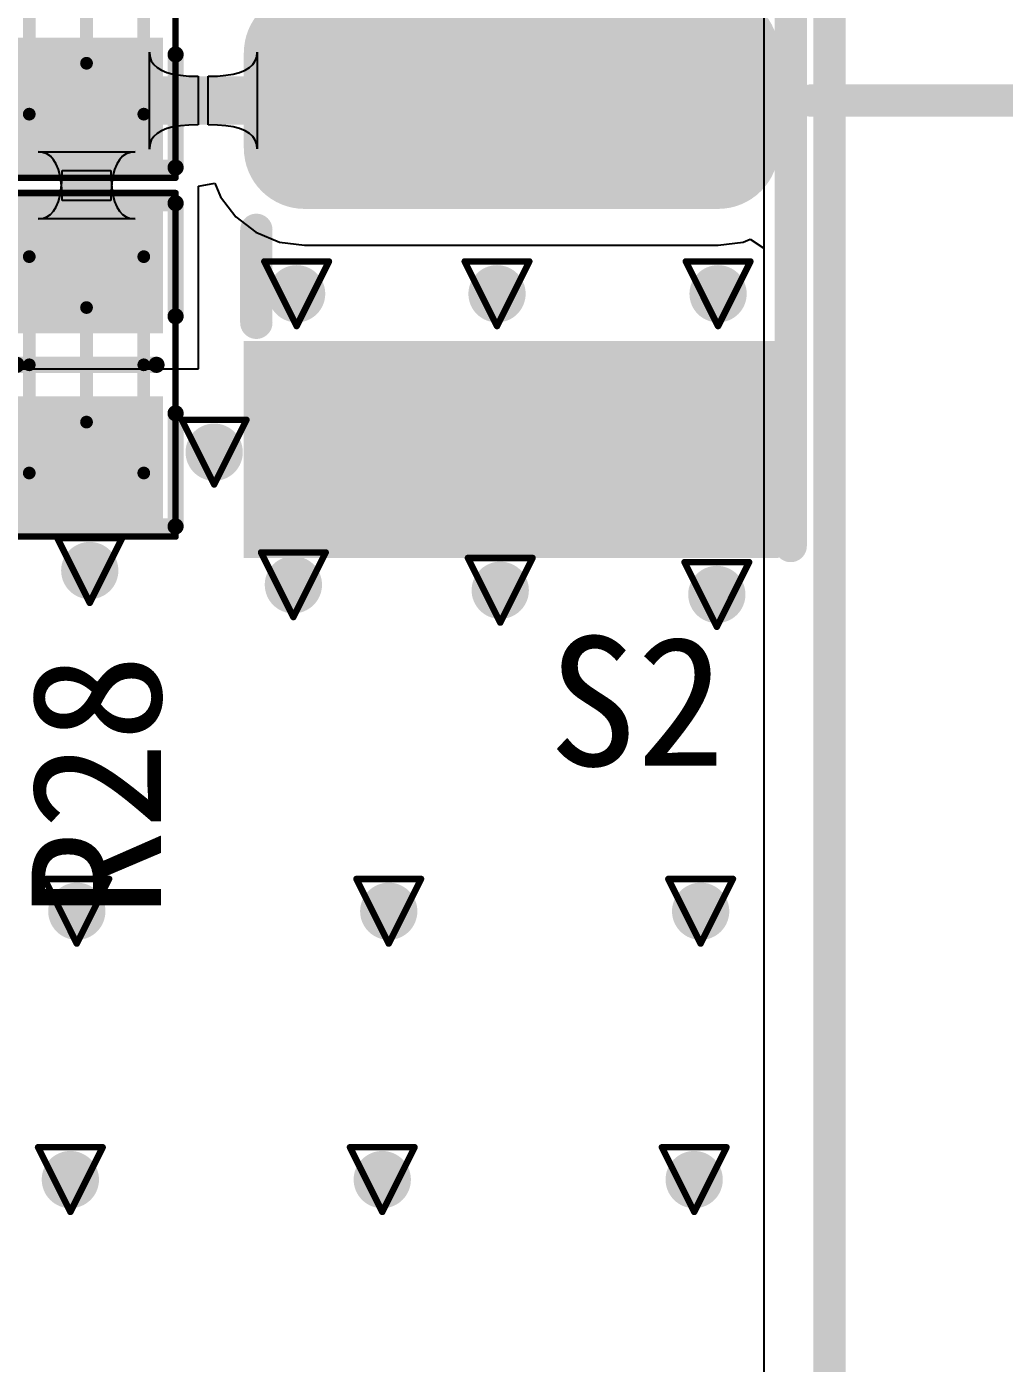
# Model space of a CAD drawing. Extents: x 75 to 173, y 40 to 188.
# Drawn here: x 148.39 to 156.08, y 144.19 to 154.69 of the extents above; entities that cross this region are included whole.
import ezdxf

# ---------------------------------------------------------------- set-up
doc = ezdxf.new("R2010")
doc.units = 0
doc.header["$MEASUREMENT"] = 0
doc.layers.get('0').update_dxf_attribs({"linetype": 'CONTINUOUS'})
for name, color, linetype in [('BottomLayer', 5, 'CONTINUOUS'), ('BOTTOMPASTE', 16, 'CONTINUOUS'), ('BOTTOMSOLDER', 6, 'CONTINUOUS'), ('DRILLDRAWING', 1, 'CONTINUOUS'), ('KEEPOUTLAYER', 6, 'CONTINUOUS'), ('MECHANICAL13', 56, 'CONTINUOUS'), ('MECHANICAL15', 56, 'CONTINUOUS'), ('MULTILAYER', 9, 'CONTINUOUS'), ('TopLayer', 1, 'CONTINUOUS'), ('TOPOVERLAY', 2, 'CONTINUOUS'), ('TOPPASTE', 8, 'CONTINUOUS'), ('TOPSOLDER', 216, 'CONTINUOUS'), ('ViaHoleLayer', 16, 'CONTINUOUS')]:
    doc.layers.add(name, color=color, linetype=linetype)

# ---------------------------------------------------------------- blocks, each defined once
blk = doc.blocks.new('R0603_24')
at = {"layer": 'MECHANICAL13', "const_width": 0.1}
for points in [[(0.849998, 0.449999), (-0.850001, 0.449999)], [(-0.850001, -0.450002), (-0.850001, 0.449999)], [(0.849998, -0.450002), (0.849998, 0.449999)], [(0.849998, -0.450002), (-0.850001, -0.450002)]]:
    blk.add_lwpolyline(points, dxfattribs=at)
at = {"layer": 'MECHANICAL13', "const_width": 0.05}
for points in [[(-0.875, 0.449999, 1), (-0.825002, 0.449999, 1)], [(-0.875, 0.449999, 1), (-0.825002, 0.449999, 1)], [(0.825, 0.449999, 1), (0.874997, 0.449999, 1)], [(0.825, 0.449999, 1), (0.874997, 0.449999, 1)], [(-0.875, -0.450002, 1), (-0.825002, -0.450002, 1)], [(-0.875, -0.450002, 1), (-0.825002, -0.450002, 1)], [(0.825, -0.450002, 1), (0.874997, -0.450002, 1)], [(0.825, -0.450002, 1), (0.874997, -0.450002, 1)]]:
    blk.add_lwpolyline(points, format="xyb", close=True, dxfattribs=at)
at = {"layer": 'MECHANICAL15'}
for points, const_width in [([(-1.35, -0.700001), (-1.35, 0.700001)], 0.05), ([(1.35, 0.700001), (-1.35, 0.700001)], 0.05), ([(1.35, -0.700001), (1.35, 0.700001)], 0.05), ([(0, -0.450002), (0, 0.449999)], 0.1), ([(0.449999, 0), (-0.450002, 0)], 0.1), ([(1.35, -0.700001), (-1.35, -0.700001)], 0.05)]:
    blk.add_lwpolyline(points, dxfattribs=dict(at, const_width=const_width))
for points, const_width in [([(-1.362499, 0.700001, 1), (-1.3375, 0.700001, 1)], 0.024999), ([(-1.362499, 0.700001, 1), (-1.3375, 0.700001, 1)], 0.024999), ([(1.3375, 0.700001, 1), (1.362499, 0.700001, 1)], 0.024999), ([(1.3375, 0.700001, 1), (1.362499, 0.700001, 1)], 0.024999), ([(-0.024999, 0.449999, 1), (0.024999, 0.449999, 1)], 0.05), ([(-0.475, 0, 1), (-0.425003, 0, 1)], 0.05), ([(0.425, 0, 1), (0.474998, 0, 1)], 0.05), ([(-0.024999, -0.450002, 1), (0.024999, -0.450002, 1)], 0.05), ([(-1.362499, -0.700001, 1), (-1.3375, -0.700001, 1)], 0.024999), ([(-1.362499, -0.700001, 1), (-1.3375, -0.700001, 1)], 0.024999), ([(1.3375, -0.700001, 1), (1.362499, -0.700001, 1)], 0.024999), ([(1.3375, -0.700001, 1), (1.362499, -0.700001, 1)], 0.024999)]:
    blk.add_lwpolyline(points, format="xyb", close=True, dxfattribs=dict(at, const_width=const_width))
at = {"layer": 'TOPOVERLAY', "const_width": 0.127}
for points in [[(-0.381, 0.700001), (-1.27, 0.700001)], [(-1.27, -0.700001), (-1.27, 0.700001)], [(1.27, 0.700001), (0.381, 0.700001)], [(1.27, -0.700001), (1.27, 0.700001)], [(0, -0.549999), (0, 0.549999)], [(-0.381, -0.700001), (-1.27, -0.700001)], [(1.27, -0.700001), (0.381, -0.700001)]]:
    blk.add_lwpolyline(points, dxfattribs=at)
at = {"layer": 'TOPOVERLAY', "const_width": 0.0635}
for points in [[(-1.30175, 0.700001, 1), (-1.23825, 0.700001, 1)], [(-1.30175, 0.700001, 1), (-1.23825, 0.700001, 1)], [(-0.41275, 0.700001, 1), (-0.34925, 0.700001, 1)], [(0.34925, 0.700001, 1), (0.41275, 0.700001, 1)], [(1.23825, 0.700001, 1), (1.30175, 0.700001, 1)], [(1.23825, 0.700001, 1), (1.30175, 0.700001, 1)], [(-0.03175, 0.549999, 1), (0.03175, 0.549999, 1)], [(-0.03175, -0.549999, 1), (0.03175, -0.549999, 1)], [(-1.30175, -0.700001, 1), (-1.23825, -0.700001, 1)], [(-1.30175, -0.700001, 1), (-1.23825, -0.700001, 1)], [(-0.41275, -0.700001, 1), (-0.34925, -0.700001, 1)], [(0.34925, -0.700001, 1), (0.41275, -0.700001, 1)], [(1.23825, -0.700001, 1), (1.30175, -0.700001, 1)], [(1.23825, -0.700001, 1), (1.30175, -0.700001, 1)]]:
    blk.add_lwpolyline(points, format="xyb", close=True, dxfattribs=at)
at = {"layer": 'TOPPASTE'}
for points in [[(-0.350002, -0.499999), (-0.350002, 0.499999), (-1.15, -0.499999), (-1.15, 0.499999)], [(1.149998, -0.499999), (1.149998, 0.499999), (0.349999, -0.499999), (0.349999, 0.499999)]]:
    blk.add_solid(points, dxfattribs=at)
at = {"layer": 'TOPSOLDER'}
for points in [[(-0.248402, -0.601599), (-0.248402, 0.601599), (-1.2516, -0.601599), (-1.2516, 0.601599)], [(1.251598, -0.601599), (1.251598, 0.601599), (0.248399, -0.601599), (0.248399, 0.601599)]]:
    blk.add_solid(points, dxfattribs=at)
blk = doc.blocks.new('SMA_KDL_5_43')
at = {"layer": 'BottomLayer'}
for points in [[(3.996, 3.492), (-0.004, 3.492), (3.996, 1.992), (-0.004, 1.992)], [(3.996, -2.119), (-0.004, -2.119), (3.996, -3.619), (-0.004, -3.619)]]:
    blk.add_solid(points, dxfattribs=at)
at = {"layer": 'BOTTOMPASTE'}
for points in [[(3.996, 3.492), (-0.004, 3.492), (3.996, 1.992), (-0.004, 1.992)], [(3.996, -2.119), (-0.004, -2.119), (3.996, -3.619), (-0.004, -3.619)]]:
    blk.add_solid(points, dxfattribs=at)
at = {"layer": 'BOTTOMSOLDER'}
for points in [[(4.098, 3.594), (-0.106, 3.594), (4.098, 1.89), (-0.106, 1.89)], [(4.098, -2.017), (-0.106, -2.017), (4.098, -3.721), (-0.106, -3.721)]]:
    blk.add_solid(points, dxfattribs=at)
at = {"layer": 'TopLayer', "const_width": 0.375}
for points in [[(0.184, 3.117, 1), (0.559, 3.117, 1)], [(3.433, 3.117, 1), (3.808, 3.117, 1)], [(0.184, 2.367, 1), (0.559, 2.367, 1)], [(3.433, 2.367, 1), (3.808, 2.367, 1)], [(0.184, 0.375, 1), (0.559, 0.375, 1)], [(3.433, 0.375, 1), (3.808, 0.375, 1)], [(0.184, -0.375, 1), (0.559, -0.375, 1)], [(3.433, -0.375, 1), (3.808, -0.375, 1)], [(0.184, -2.494, 1), (0.559, -2.494, 1)], [(3.433, -2.494, 1), (3.808, -2.494, 1)], [(0.184, -3.244, 1), (0.559, -3.244, 1)], [(3.433, -3.244, 1), (3.808, -3.244, 1)]]:
    blk.add_lwpolyline(points, format="xyb", close=True, dxfattribs=at)
at = {"layer": 'TopLayer'}
for points in [[(3.621, 3.492), (0.371, 3.492), (3.621, 1.992), (0.371, 1.992)], [(3.996, 3.117), (-0.004, 3.117), (3.996, 2.367), (-0.004, 2.367)], [(3.621, 0.75), (0.371, 0.75), (3.621, -0.75), (0.371, -0.75)], [(3.996, 0.375), (-0.004, 0.375), (3.996, -0.375), (-0.004, -0.375)], [(3.621, -2.119), (0.371, -2.119), (3.621, -3.619), (0.371, -3.619)], [(3.996, -2.494), (-0.004, -2.494), (3.996, -3.244), (-0.004, -3.244)]]:
    blk.add_solid(points, dxfattribs=at)
at = {"layer": 'TOPOVERLAY', "const_width": 0.254}
for points in [[(-0.2, 3.5), (-0.2, -3.5)], [(4, 1.746), (4, 1.016)], [(4, -1.016), (4, -1.873)]]:
    blk.add_lwpolyline(points, dxfattribs=at)
at = {"layer": 'TOPOVERLAY', "const_width": 0.127}
for points in [[(-0.263, 3.5, 1), (-0.136, 3.5, 1)], [(3.936, 1.746, 1), (4.063, 1.746, 1)], [(3.936, 1.016, 1), (4.063, 1.016, 1)], [(3.936, -1.016, 1), (4.063, -1.016, 1)], [(3.936, -1.873, 1), (4.063, -1.873, 1)], [(-0.263, -3.5, 1), (-0.136, -3.5, 1)]]:
    blk.add_lwpolyline(points, format="xyb", close=True, dxfattribs=at)
at = {"layer": 'TOPPASTE', "const_width": 0.375}
for points in [[(0.184, 3.117, 1), (0.559, 3.117, 1)], [(3.433, 3.117, 1), (3.808, 3.117, 1)], [(0.184, 2.367, 1), (0.559, 2.367, 1)], [(3.433, 2.367, 1), (3.808, 2.367, 1)], [(0.184, 0.375, 1), (0.559, 0.375, 1)], [(3.433, 0.375, 1), (3.808, 0.375, 1)], [(0.184, -0.375, 1), (0.559, -0.375, 1)], [(3.433, -0.375, 1), (3.808, -0.375, 1)], [(0.184, -2.494, 1), (0.559, -2.494, 1)], [(3.433, -2.494, 1), (3.808, -2.494, 1)], [(0.184, -3.244, 1), (0.559, -3.244, 1)], [(3.433, -3.244, 1), (3.808, -3.244, 1)]]:
    blk.add_lwpolyline(points, format="xyb", close=True, dxfattribs=at)
at = {"layer": 'TOPPASTE'}
for points in [[(3.621, 3.492), (0.371, 3.492), (3.621, 1.992), (0.371, 1.992)], [(3.996, 3.117), (-0.004, 3.117), (3.996, 2.367), (-0.004, 2.367)], [(3.621, 0.75), (0.371, 0.75), (3.621, -0.75), (0.371, -0.75)], [(3.996, 0.375), (-0.004, 0.375), (3.996, -0.375), (-0.004, -0.375)], [(3.621, -2.119), (0.371, -2.119), (3.621, -3.619), (0.371, -3.619)], [(3.996, -2.494), (-0.004, -2.494), (3.996, -3.244), (-0.004, -3.244)]]:
    blk.add_solid(points, dxfattribs=at)
at = {"layer": 'TOPSOLDER', "const_width": 0.477}
for points in [[(0.133, 3.117, 1), (0.609, 3.117, 1)], [(3.383, 3.117, 1), (3.859, 3.117, 1)], [(0.133, 2.367, 1), (0.609, 2.367, 1)], [(3.383, 2.367, 1), (3.859, 2.367, 1)], [(0.133, 0.375, 1), (0.609, 0.375, 1)], [(3.383, 0.375, 1), (3.859, 0.375, 1)], [(0.133, -0.375, 1), (0.609, -0.375, 1)], [(3.383, -0.375, 1), (3.859, -0.375, 1)], [(0.133, -2.494, 1), (0.609, -2.494, 1)], [(3.383, -2.494, 1), (3.859, -2.494, 1)], [(0.133, -3.244, 1), (0.609, -3.244, 1)], [(3.383, -3.244, 1), (3.859, -3.244, 1)]]:
    blk.add_lwpolyline(points, format="xyb", close=True, dxfattribs=at)
at = {"layer": 'TOPSOLDER'}
for points in [[(3.621, 3.594), (0.371, 3.594), (3.621, 1.89), (0.371, 1.89)], [(4.098, 3.117), (-0.106, 3.117), (4.098, 2.367), (-0.106, 2.367)], [(3.621, 0.852), (0.371, 0.852), (3.621, -0.852), (0.371, -0.852)], [(4.098, 0.375), (-0.106, 0.375), (4.098, -0.375), (-0.106, -0.375)], [(3.621, -2.017), (0.371, -2.017), (3.621, -3.721), (0.371, -3.721)], [(4.098, -2.494), (-0.106, -2.494), (4.098, -3.244), (-0.106, -3.244)]]:
    blk.add_solid(points, dxfattribs=at)
blk = doc.blocks.new('R0603_55')
at = {"layer": 'MECHANICAL13', "const_width": 0.1}
for points in [[(-0.850001, 0.449999), (-0.850001, -0.450002)], [(-0.850001, 0.449999), (0.849998, 0.449999)], [(0.849998, 0.449999), (0.849998, -0.450002)], [(-0.850001, -0.450002), (0.849998, -0.450002)]]:
    blk.add_lwpolyline(points, dxfattribs=at)
at = {"layer": 'MECHANICAL13', "const_width": 0.05}
for points in [[(-0.875, 0.449999, 1), (-0.825002, 0.449999, 1)], [(-0.875, 0.449999, 1), (-0.825002, 0.449999, 1)], [(0.825, 0.449999, 1), (0.874997, 0.449999, 1)], [(0.825, 0.449999, 1), (0.874997, 0.449999, 1)], [(-0.875, -0.450002, 1), (-0.825002, -0.450002, 1)], [(-0.875, -0.450002, 1), (-0.825002, -0.450002, 1)], [(0.825, -0.450002, 1), (0.874997, -0.450002, 1)], [(0.825, -0.450002, 1), (0.874997, -0.450002, 1)]]:
    blk.add_lwpolyline(points, format="xyb", close=True, dxfattribs=at)
at = {"layer": 'MECHANICAL15'}
for points, const_width in [([(-1.35, 0.700001), (1.35, 0.700001)], 0.05), ([(-1.35, 0.700001), (-1.35, -0.700001)], 0.05), ([(1.35, 0.700001), (1.35, -0.700001)], 0.05), ([(0, 0.449999), (0, -0.450002)], 0.1), ([(-0.450002, 0), (0.449999, 0)], 0.1), ([(-1.35, -0.700001), (1.35, -0.700001)], 0.05)]:
    blk.add_lwpolyline(points, dxfattribs=dict(at, const_width=const_width))
for points, const_width in [([(-1.362499, 0.700001, 1), (-1.3375, 0.700001, 1)], 0.024999), ([(-1.362499, 0.700001, 1), (-1.3375, 0.700001, 1)], 0.024999), ([(1.3375, 0.700001, 1), (1.362499, 0.700001, 1)], 0.024999), ([(1.3375, 0.700001, 1), (1.362499, 0.700001, 1)], 0.024999), ([(-0.024999, 0.449999, 1), (0.024999, 0.449999, 1)], 0.05), ([(-0.475, 0, 1), (-0.425003, 0, 1)], 0.05), ([(0.425, 0, 1), (0.474998, 0, 1)], 0.05), ([(-0.024999, -0.450002, 1), (0.024999, -0.450002, 1)], 0.05), ([(-1.362499, -0.700001, 1), (-1.3375, -0.700001, 1)], 0.024999), ([(-1.362499, -0.700001, 1), (-1.3375, -0.700001, 1)], 0.024999), ([(1.3375, -0.700001, 1), (1.362499, -0.700001, 1)], 0.024999), ([(1.3375, -0.700001, 1), (1.362499, -0.700001, 1)], 0.024999)]:
    blk.add_lwpolyline(points, format="xyb", close=True, dxfattribs=dict(at, const_width=const_width))
at = {"layer": 'TOPOVERLAY', "const_width": 0.127}
for points in [[(-1.27, 0.700001), (-1.27, -0.700001)], [(-1.27, 0.700001), (-0.381, 0.700001)], [(0.381, 0.700001), (1.27, 0.700001)], [(1.27, 0.700001), (1.27, -0.700001)], [(0, 0.549999), (0, -0.549999)], [(-1.27, -0.700001), (-0.381, -0.700001)], [(0.381, -0.700001), (1.27, -0.700001)]]:
    blk.add_lwpolyline(points, dxfattribs=at)
at = {"layer": 'TOPOVERLAY', "const_width": 0.0635}
for points in [[(-1.30175, 0.700001, 1), (-1.23825, 0.700001, 1)], [(-1.30175, 0.700001, 1), (-1.23825, 0.700001, 1)], [(-0.41275, 0.700001, 1), (-0.34925, 0.700001, 1)], [(0.34925, 0.700001, 1), (0.41275, 0.700001, 1)], [(1.23825, 0.700001, 1), (1.30175, 0.700001, 1)], [(1.23825, 0.700001, 1), (1.30175, 0.700001, 1)], [(-0.03175, 0.549999, 1), (0.03175, 0.549999, 1)], [(-0.03175, -0.549999, 1), (0.03175, -0.549999, 1)], [(-1.30175, -0.700001, 1), (-1.23825, -0.700001, 1)], [(-1.30175, -0.700001, 1), (-1.23825, -0.700001, 1)], [(-0.41275, -0.700001, 1), (-0.34925, -0.700001, 1)], [(0.34925, -0.700001, 1), (0.41275, -0.700001, 1)], [(1.23825, -0.700001, 1), (1.30175, -0.700001, 1)], [(1.23825, -0.700001, 1), (1.30175, -0.700001, 1)]]:
    blk.add_lwpolyline(points, format="xyb", close=True, dxfattribs=at)
at = {"layer": 'TOPPASTE'}
for points in [[(-0.350002, -0.499999), (-0.350002, 0.499999), (-1.15, -0.499999), (-1.15, 0.499999)], [(1.149998, -0.499999), (1.149998, 0.499999), (0.349999, -0.499999), (0.349999, 0.499999)]]:
    blk.add_solid(points, dxfattribs=at)
at = {"layer": 'TOPSOLDER'}
for points in [[(-0.248402, -0.601599), (-0.248402, 0.601599), (-1.2516, -0.601599), (-1.2516, 0.601599)], [(1.251598, -0.601599), (1.251598, 0.601599), (0.248399, -0.601599), (0.248399, 0.601599)]]:
    blk.add_solid(points, dxfattribs=at)

msp = doc.modelspace()

# ---------------------------------------------------------------- linework, layer by layer
at = {"layer": 'BottomLayer'}
msp.add_line((154.1849, 166.44039), (154.18492, 128.62894), dxfattribs=at)
at = {"layer": 'BottomLayer', "const_width": 0.225}
for points in [[(150.40176, 152.58922, 1), (150.62675, 152.58922, 1)], [(151.97656, 152.58922, 1), (152.20155, 152.58922, 1)], [(153.71375, 152.58922, 1), (153.93875, 152.58922, 1)], [(149.75397, 151.34462, 1), (149.97897, 151.34462, 1)], [(148.77616, 150.41476, 1), (149.00115, 150.41476, 1)], [(150.37636, 150.30322, 1), (150.60135, 150.30322, 1)], [(152.00196, 150.25977, 1), (152.22695, 150.25977, 1)], [(153.70376, 150.22702, 1), (153.92875, 150.22702, 1)], [(148.67456, 147.73782, 1), (148.89955, 147.73782, 1)], [(151.12566, 147.73782, 1), (151.35065, 147.73782, 1)], [(153.57676, 147.73782, 1), (153.80175, 147.73782, 1)], [(148.62376, 145.62962, 1), (148.84875, 145.62962, 1)], [(151.07486, 145.62962, 1), (151.29985, 145.62962, 1)], [(153.52596, 145.62962, 1), (153.75095, 145.62962, 1)]]:
    msp.add_lwpolyline(points, format="xyb", close=True, dxfattribs=at)
at = {"layer": 'DRILLDRAWING', "const_width": 0.0508}
for points in [[(150.26026, 152.84322), (150.76826, 152.84322)], [(150.26026, 152.84322), (150.51426, 152.33522)], [(150.51426, 152.33522), (150.76826, 152.84322)], [(151.83506, 152.84322), (152.34306, 152.84322)], [(151.83506, 152.84322), (152.08906, 152.33522)], [(152.08906, 152.33522), (152.34306, 152.84322)], [(153.57225, 152.84322), (154.08025, 152.84322)], [(153.57225, 152.84322), (153.82625, 152.33522)], [(153.82625, 152.33522), (154.08025, 152.84322)], [(149.61247, 151.59862), (150.12047, 151.59862)], [(149.61247, 151.59862), (149.86647, 151.09062)], [(149.86647, 151.09062), (150.12047, 151.59862)], [(148.63466, 150.66876), (149.14266, 150.66876)], [(148.63466, 150.66876), (148.88866, 150.16076)], [(148.88866, 150.16076), (149.14266, 150.66876)], [(150.23486, 150.55722), (150.74286, 150.55722)], [(150.23486, 150.55722), (150.48886, 150.04922)], [(150.48886, 150.04922), (150.74286, 150.55722)], [(151.86046, 150.51377), (152.36846, 150.51377)], [(151.86046, 150.51377), (152.11446, 150.00577)], [(152.11446, 150.00577), (152.36846, 150.51377)], [(153.56226, 150.48102), (154.07026, 150.48102)], [(153.56226, 150.48102), (153.81626, 149.97302)], [(153.81626, 149.97302), (154.07026, 150.48102)], [(148.53306, 147.99182), (149.04106, 147.99182)], [(148.53306, 147.99182), (148.78706, 147.48382)], [(148.78706, 147.48382), (149.04106, 147.99182)], [(150.98416, 147.99182), (151.49216, 147.99182)], [(150.98416, 147.99182), (151.23816, 147.48382)], [(151.23816, 147.48382), (151.49216, 147.99182)], [(153.43526, 147.99182), (153.94326, 147.99182)], [(153.43526, 147.99182), (153.68926, 147.48382)], [(153.68926, 147.48382), (153.94326, 147.99182)], [(148.48226, 145.88362), (148.99026, 145.88362)], [(148.48226, 145.88362), (148.73626, 145.37562)], [(148.73626, 145.37562), (148.99026, 145.88362)], [(150.93336, 145.88362), (151.44136, 145.88362)], [(150.93336, 145.88362), (151.18736, 145.37562)], [(151.18736, 145.37562), (151.44136, 145.88362)], [(153.38446, 145.88362), (153.89246, 145.88362)], [(153.38446, 145.88362), (153.63846, 145.37562)], [(153.63846, 145.37562), (153.89246, 145.88362)]]:
    msp.add_lwpolyline(points, dxfattribs=at)
at = {"layer": 'DRILLDRAWING', "const_width": 0.0254}
for points in [[(150.24756, 152.84322, 1), (150.27296, 152.84322, 1)], [(150.24756, 152.84322, 1), (150.27296, 152.84322, 1)], [(150.75556, 152.84322, 1), (150.78096, 152.84322, 1)], [(150.75556, 152.84322, 1), (150.78096, 152.84322, 1)], [(151.82236, 152.84322, 1), (151.84776, 152.84322, 1)], [(151.82236, 152.84322, 1), (151.84776, 152.84322, 1)], [(152.33036, 152.84322, 1), (152.35576, 152.84322, 1)], [(152.33036, 152.84322, 1), (152.35576, 152.84322, 1)], [(153.55955, 152.84322, 1), (153.58495, 152.84322, 1)], [(153.55955, 152.84322, 1), (153.58495, 152.84322, 1)], [(154.06755, 152.84322, 1), (154.09295, 152.84322, 1)], [(154.06755, 152.84322, 1), (154.09295, 152.84322, 1)], [(150.50156, 152.33522, 1), (150.52696, 152.33522, 1)], [(150.50156, 152.33522, 1), (150.52696, 152.33522, 1)], [(152.07636, 152.33522, 1), (152.10176, 152.33522, 1)], [(152.07636, 152.33522, 1), (152.10176, 152.33522, 1)], [(153.81355, 152.33522, 1), (153.83895, 152.33522, 1)], [(153.81355, 152.33522, 1), (153.83895, 152.33522, 1)], [(149.59977, 151.59862, 1), (149.62517, 151.59862, 1)], [(149.59977, 151.59862, 1), (149.62517, 151.59862, 1)], [(150.10777, 151.59862, 1), (150.13317, 151.59862, 1)], [(150.10777, 151.59862, 1), (150.13317, 151.59862, 1)], [(149.85377, 151.09062, 1), (149.87917, 151.09062, 1)], [(149.85377, 151.09062, 1), (149.87917, 151.09062, 1)], [(148.62196, 150.66876, 1), (148.64736, 150.66876, 1)], [(148.62196, 150.66876, 1), (148.64736, 150.66876, 1)], [(149.12996, 150.66876, 1), (149.15536, 150.66876, 1)], [(149.12996, 150.66876, 1), (149.15536, 150.66876, 1)], [(150.22216, 150.55722, 1), (150.24756, 150.55722, 1)], [(150.22216, 150.55722, 1), (150.24756, 150.55722, 1)], [(150.73016, 150.55722, 1), (150.75556, 150.55722, 1)], [(150.73016, 150.55722, 1), (150.75556, 150.55722, 1)], [(151.84776, 150.51377, 1), (151.87316, 150.51377, 1)], [(151.84776, 150.51377, 1), (151.87316, 150.51377, 1)], [(152.35576, 150.51377, 1), (152.38116, 150.51377, 1)], [(152.35576, 150.51377, 1), (152.38116, 150.51377, 1)], [(153.54956, 150.48102, 1), (153.57496, 150.48102, 1)], [(153.54956, 150.48102, 1), (153.57496, 150.48102, 1)], [(154.05756, 150.48102, 1), (154.08296, 150.48102, 1)], [(154.05756, 150.48102, 1), (154.08296, 150.48102, 1)], [(148.87596, 150.16076, 1), (148.90136, 150.16076, 1)], [(148.87596, 150.16076, 1), (148.90136, 150.16076, 1)], [(150.47616, 150.04922, 1), (150.50156, 150.04922, 1)], [(150.47616, 150.04922, 1), (150.50156, 150.04922, 1)], [(152.10176, 150.00577, 1), (152.12716, 150.00577, 1)], [(152.10176, 150.00577, 1), (152.12716, 150.00577, 1)], [(153.80356, 149.97302, 1), (153.82896, 149.97302, 1)], [(153.80356, 149.97302, 1), (153.82896, 149.97302, 1)], [(148.52036, 147.99182, 1), (148.54576, 147.99182, 1)], [(148.52036, 147.99182, 1), (148.54576, 147.99182, 1)], [(149.02836, 147.99182, 1), (149.05376, 147.99182, 1)], [(149.02836, 147.99182, 1), (149.05376, 147.99182, 1)], [(150.97146, 147.99182, 1), (150.99686, 147.99182, 1)], [(150.97146, 147.99182, 1), (150.99686, 147.99182, 1)], [(151.47946, 147.99182, 1), (151.50486, 147.99182, 1)], [(151.47946, 147.99182, 1), (151.50486, 147.99182, 1)], [(153.42256, 147.99182, 1), (153.44796, 147.99182, 1)], [(153.42256, 147.99182, 1), (153.44796, 147.99182, 1)], [(153.93056, 147.99182, 1), (153.95596, 147.99182, 1)], [(153.93056, 147.99182, 1), (153.95596, 147.99182, 1)], [(148.77436, 147.48382, 1), (148.79976, 147.48382, 1)], [(148.77436, 147.48382, 1), (148.79976, 147.48382, 1)], [(151.22546, 147.48382, 1), (151.25086, 147.48382, 1)], [(151.22546, 147.48382, 1), (151.25086, 147.48382, 1)], [(153.67656, 147.48382, 1), (153.70196, 147.48382, 1)], [(153.67656, 147.48382, 1), (153.70196, 147.48382, 1)], [(148.46956, 145.88362, 1), (148.49496, 145.88362, 1)], [(148.46956, 145.88362, 1), (148.49496, 145.88362, 1)], [(148.97756, 145.88362, 1), (149.00296, 145.88362, 1)], [(148.97756, 145.88362, 1), (149.00296, 145.88362, 1)], [(150.92066, 145.88362, 1), (150.94606, 145.88362, 1)], [(150.92066, 145.88362, 1), (150.94606, 145.88362, 1)], [(151.42866, 145.88362, 1), (151.45406, 145.88362, 1)], [(151.42866, 145.88362, 1), (151.45406, 145.88362, 1)], [(153.37176, 145.88362, 1), (153.39716, 145.88362, 1)], [(153.37176, 145.88362, 1), (153.39716, 145.88362, 1)], [(153.87976, 145.88362, 1), (153.90516, 145.88362, 1)], [(153.87976, 145.88362, 1), (153.90516, 145.88362, 1)], [(148.72356, 145.37562, 1), (148.74896, 145.37562, 1)], [(148.72356, 145.37562, 1), (148.74896, 145.37562, 1)], [(151.17466, 145.37562, 1), (151.20006, 145.37562, 1)], [(151.17466, 145.37562, 1), (151.20006, 145.37562, 1)], [(153.62576, 145.37562, 1), (153.65116, 145.37562, 1)], [(153.62576, 145.37562, 1), (153.65116, 145.37562, 1)]]:
    msp.add_lwpolyline(points, format="xyb", close=True, dxfattribs=at)
at = {"layer": 'KEEPOUTLAYER', "const_width": 0.254}
msp.add_lwpolyline([(154.70285, 173.03723), (154.70287, 122.03723)], dxfattribs=at)
at = {"layer": 'MULTILAYER', "const_width": 0.225}
for points in [[(150.40176, 152.58922, 1), (150.62675, 152.58922, 1)], [(151.97656, 152.58922, 1), (152.20155, 152.58922, 1)], [(153.71375, 152.58922, 1), (153.93875, 152.58922, 1)], [(149.75397, 151.34462, 1), (149.97897, 151.34462, 1)], [(148.77616, 150.41476, 1), (149.00115, 150.41476, 1)], [(150.37636, 150.30322, 1), (150.60135, 150.30322, 1)], [(152.00196, 150.25977, 1), (152.22695, 150.25977, 1)], [(153.70376, 150.22702, 1), (153.92875, 150.22702, 1)], [(148.67456, 147.73782, 1), (148.89955, 147.73782, 1)], [(151.12566, 147.73782, 1), (151.35065, 147.73782, 1)], [(153.57676, 147.73782, 1), (153.80175, 147.73782, 1)], [(148.62376, 145.62962, 1), (148.84875, 145.62962, 1)], [(151.07486, 145.62962, 1), (151.29985, 145.62962, 1)], [(153.52596, 145.62962, 1), (153.75095, 145.62962, 1)]]:
    msp.add_lwpolyline(points, format="xyb", close=True, dxfattribs=at)
at = {"layer": 'TopLayer'}
for p, q in [((149.35716, 153.72661), (149.35716, 154.48861)), ((149.35716, 154.48861), (149.361, 154.45241)), ((150.20106, 154.45209), (150.20491, 154.48821)), ((150.20491, 154.48821), (150.20491, 153.72701)), ((149.361, 154.45241), (149.37252, 154.42003)), ((149.37252, 154.42003), (149.39172, 154.39145)), ((149.39172, 154.39145), (149.41861, 154.36669)), ((149.41861, 154.36669), (149.45317, 154.34573)), ((150.1087, 154.34563), (150.14334, 154.36655)), ((150.14334, 154.36655), (150.17027, 154.39126)), ((150.17027, 154.39126), (150.18951, 154.41977)), ((150.18951, 154.41977), (150.20106, 154.45209)), ((149.45317, 154.34573), (149.49542, 154.32859)), ((149.49542, 154.32859), (149.54534, 154.31525)), ((149.54534, 154.31525), (149.60295, 154.30573)), ((149.60295, 154.30573), (149.66824, 154.30001)), ((149.66824, 154.30001), (149.74121, 154.29811)), ((149.74121, 154.29811), (149.74121, 153.91711)), ((149.82009, 154.29811), (149.89321, 154.30001)), ((149.82009, 153.91711), (149.82009, 154.29811)), ((149.89321, 154.30001), (149.95863, 154.30571)), ((149.95863, 154.30571), (150.01635, 154.31522)), ((150.01635, 154.31522), (150.06638, 154.32852)), ((150.06638, 154.32852), (150.1087, 154.34563)), ((149.41861, 153.84853), (149.39172, 153.82376)), ((149.45317, 153.86948), (149.41861, 153.84853)), ((149.49542, 153.88663), (149.45317, 153.86948)), ((149.54534, 153.89996), (149.49542, 153.88663)), ((149.60295, 153.90949), (149.54534, 153.89996)), ((149.66824, 153.9152), (149.60295, 153.90949)), ((149.74121, 153.91711), (149.66824, 153.9152)), ((149.89321, 153.91521), (149.82009, 153.91711)), ((149.95863, 153.9095), (149.89321, 153.91521)), ((150.01635, 153.9), (149.95863, 153.9095)), ((150.06638, 153.88669), (150.01635, 153.9)), ((150.1087, 153.86958), (150.06638, 153.88669)), ((150.14334, 153.84867), (150.1087, 153.86958)), ((150.17027, 153.82396), (150.14334, 153.84867)), ((149.361, 153.7628), (149.35716, 153.72661)), ((149.37252, 153.79519), (149.361, 153.7628)), ((149.39172, 153.82376), (149.37252, 153.79519)), ((150.18951, 153.79544), (150.17027, 153.82396)), ((150.20106, 153.76313), (150.18951, 153.79544)), ((150.20491, 153.72701), (150.20106, 153.76313)), ((148.51845, 153.69976), (148.48226, 153.70357)), ((148.48226, 153.70357), (149.24426, 153.70357)), ((148.55084, 153.68833), (148.51845, 153.69976)), ((148.57941, 153.66928), (148.55084, 153.68833)), ((148.60418, 153.64261), (148.57941, 153.66928)), ((148.62513, 153.60832), (148.60418, 153.64261)), ((149.12234, 153.64261), (149.10138, 153.60832)), ((149.1471, 153.66928), (149.12234, 153.64261)), ((149.17568, 153.68833), (149.1471, 153.66928)), ((149.20806, 153.69976), (149.17568, 153.68833)), ((149.24426, 153.70357), (149.20806, 153.69976)), ((148.64228, 153.56641), (148.62513, 153.60832)), ((148.65561, 153.51688), (148.64228, 153.56641)), ((148.67085, 153.48668), (148.67276, 153.55907)), ((148.67276, 153.55907), (149.05376, 153.55907)), ((149.05376, 153.55907), (149.05566, 153.48668)), ((149.08424, 153.56641), (149.0709, 153.51688)), ((149.10138, 153.60832), (149.08424, 153.56641)), ((148.66514, 153.45973), (148.65561, 153.51688)), ((148.65561, 153.36476), (148.66514, 153.42191)), ((148.66514, 153.42191), (148.67085, 153.48668)), ((148.67085, 153.39496), (148.66514, 153.45973)), ((149.05566, 153.48668), (149.06138, 153.42191)), ((149.06138, 153.45973), (149.05566, 153.39496)), ((149.0709, 153.51688), (149.06138, 153.45973)), ((149.06138, 153.42191), (149.0709, 153.36476)), ((149.74425, 153.43385), (149.87125, 153.45911)), ((149.74425, 152.00012), (149.74425, 153.43385)), ((149.87125, 153.45911), (149.91589, 153.35135)), ((148.62513, 153.27332), (148.64228, 153.31523)), ((148.64228, 153.31523), (148.65561, 153.36476)), ((148.67276, 153.32257), (148.67085, 153.39496)), ((149.05376, 153.32257), (148.67276, 153.32257)), ((149.05566, 153.39496), (149.05376, 153.32257)), ((149.0709, 153.36476), (149.08424, 153.31523)), ((149.08424, 153.31523), (149.10138, 153.27332)), ((149.91589, 153.35135), (150.03707, 153.19342)), ((148.55084, 153.19331), (148.57941, 153.21236)), ((148.57941, 153.21236), (148.60418, 153.23903)), ((148.60418, 153.23903), (148.62513, 153.27332)), ((149.10138, 153.27332), (149.12234, 153.23903)), ((149.12234, 153.23903), (149.1471, 153.21236)), ((149.1471, 153.21236), (149.17568, 153.19331)), ((148.48226, 153.17807), (148.51845, 153.18188)), ((149.24426, 153.17807), (148.48226, 153.17807)), ((148.51845, 153.18188), (148.55084, 153.19331)), ((149.17568, 153.19331), (149.20806, 153.18188)), ((149.20806, 153.18188), (149.24426, 153.17807)), ((150.03707, 153.19342), (150.195, 153.07225)), ((150.195, 153.07225), (150.3789, 152.99607)), ((154.02361, 152.99607), (154.07931, 153.01914)), ((154.07931, 153.01914), (154.18491, 152.94858)), ((150.3789, 152.99607), (150.57626, 152.97009)), ((150.57626, 152.97009), (153.82625, 152.97009)), ((153.82625, 152.97009), (154.02361, 152.99607)), ((154.18491, 152.94858), (154.18491, 136.676)), ((147.98226, 152.00012), (149.74425, 152.00012))]:
    msp.add_line(p, q, dxfattribs=at)
at = {"layer": 'TopLayer', "const_width": 0.381}
for points in [[(148.86326, 154.10053), (148.87034, 154.10761)], [(148.86326, 152.78112), (148.86326, 154.10053)], [(148.87034, 154.10761), (152.20126, 154.10761)]]:
    msp.add_lwpolyline(points, dxfattribs=at)
at = {"layer": 'TopLayer'}
for points, const_width in [([(148.76801, 154.10053, 1), (148.95851, 154.10053, 1)], 0.1905), ([(148.76801, 154.10053, 1), (148.95851, 154.10053, 1)], 0.1905), ([(148.77509, 154.10761, 1), (148.96559, 154.10761, 1)], 0.1905), ([(148.77509, 154.10761, 1), (148.96559, 154.10761, 1)], 0.1905), ([(152.10601, 154.10761, 1), (152.29651, 154.10761, 1)], 0.1905), ([(148.76801, 152.78112, 1), (148.95851, 152.78112, 1)], 0.1905), ([(150.40176, 152.58922, 1), (150.62675, 152.58922, 1)], 0.225), ([(151.97656, 152.58922, 1), (152.20155, 152.58922, 1)], 0.225), ([(153.71375, 152.58922, 1), (153.93875, 152.58922, 1)], 0.225), ([(149.75397, 151.34462, 1), (149.97897, 151.34462, 1)], 0.225), ([(148.77616, 150.41476, 1), (149.00115, 150.41476, 1)], 0.225), ([(150.37636, 150.30322, 1), (150.60135, 150.30322, 1)], 0.225), ([(152.00196, 150.25977, 1), (152.22695, 150.25977, 1)], 0.225), ([(153.70376, 150.22702, 1), (153.92875, 150.22702, 1)], 0.225), ([(148.67456, 147.73782, 1), (148.89955, 147.73782, 1)], 0.225), ([(151.12566, 147.73782, 1), (151.35065, 147.73782, 1)], 0.225), ([(153.57676, 147.73782, 1), (153.80175, 147.73782, 1)], 0.225), ([(148.62376, 145.62962, 1), (148.84875, 145.62962, 1)], 0.225), ([(151.07486, 145.62962, 1), (151.29985, 145.62962, 1)], 0.225), ([(153.52596, 145.62962, 1), (153.75095, 145.62962, 1)], 0.225)]:
    msp.add_lwpolyline(points, format="xyb", close=True, dxfattribs=dict(at, const_width=const_width))
at = {"layer": 'TOPOVERLAY', "const_width": 0.254}
msp.add_lwpolyline([(154.55685, 154.10761), (166.54166, 154.10761)], dxfattribs=at)
at = {"layer": 'TOPOVERLAY', "const_width": 0.127}
msp.add_lwpolyline([(154.49335, 154.10761, 1), (154.62035, 154.10761, 1)], format="xyb", close=True, dxfattribs=at)
at = {"layer": 'ViaHoleLayer', "const_width": 0.1}
for points in [[(150.46426, 152.58922, 1), (150.56426, 152.58922, 1)], [(152.03906, 152.58922, 1), (152.13906, 152.58922, 1)], [(153.77625, 152.58922, 1), (153.87625, 152.58922, 1)], [(149.81647, 151.34462, 1), (149.91647, 151.34462, 1)], [(148.83866, 150.41476, 1), (148.93866, 150.41476, 1)], [(150.43886, 150.30322, 1), (150.53886, 150.30322, 1)], [(152.06446, 150.25977, 1), (152.16446, 150.25977, 1)], [(153.76626, 150.22702, 1), (153.86626, 150.22702, 1)], [(148.73706, 147.73782, 1), (148.83706, 147.73782, 1)], [(151.18816, 147.73782, 1), (151.28816, 147.73782, 1)], [(153.63926, 147.73782, 1), (153.73926, 147.73782, 1)], [(148.68626, 145.62962, 1), (148.78626, 145.62962, 1)], [(151.13736, 145.62962, 1), (151.23736, 145.62962, 1)], [(153.58846, 145.62962, 1), (153.68846, 145.62962, 1)]]:
    msp.add_lwpolyline(points, format="xyb", close=True, dxfattribs=at)

# ---------------------------------------------------------------- block references
for name, p, rotation in [('SMA_KDL_5_43', (154.19726, 154.10761), 180), ('R0603_24', (148.86326, 154.85052), 270), ('R0603_55', (148.86326, 152.03112), 90)]:
    msp.add_blockref(name, p, dxfattribs=dict(rotation=rotation))

# ---------------------------------------------------------------- texts
at = {"layer": 'TOPOVERLAY'}
msp.add_text('S2', height=1.016, dxfattribs=at).set_placement((152.49546, 148.88082))
msp.add_text('R28', height=1.016, rotation=90, dxfattribs=at).set_placement((149.44746, 147.68702))

doc.saveas('drawing.dxf')
